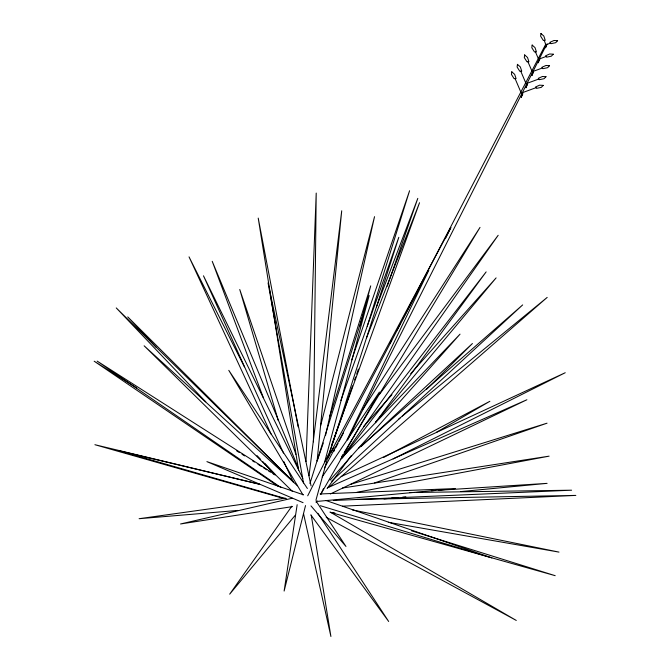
<?xml version="1.0" encoding="UTF-8"?>
<svg xmlns="http://www.w3.org/2000/svg" width="670" height="670" viewBox="0 0 670 670"><rect width="100%" height="100%" fill="white"/><g stroke="black" fill="none" stroke-linecap="round" stroke-linejoin="round"><path stroke-width="1" d="M313.409 441.857L316.215 193.069L306.014 461.563M317.111 461.01L341.725 210.782L309.046 475.7M297.162 504.694L284.122 591.057L305.52 505.574M325.503 435.592L374.53 216.661L320.503 426.095M324.766 461.647L369.17 295.529L309.925 483.547M359.907 326.156L370.719 285.856L329.816 416.221M316.005 499.921L328.534 454.578L307.706 495.808M347.596 440.022L546.31 45.041L545.64 44.429L546.268 45.091M367.202 326.307L409.579 190.741L351.733 359.857M327.823 458.364L398.801 237.322L340.871 400.484M317.228 460.734L323.317 442.937M327.823 456.94L352.546 385.887M354.606 379.965L355.644 377.001M356.675 374.044L358.391 369.103M387.235 286.199L417.804 198.362L376.49 306.827M331.826 444.444L419.537 202.725L366.457 338.082M320.813 494.167L323.535 488.522M347.135 439.604L428.833 270.253L324.38 468.179M445.349 238.746L450.918 227.507L327.429 458.531M316.123 502.584L317.061 500.716M333.719 451.63L334.682 449.771M335.645 447.92L338.065 443.28M339.028 441.421L343.375 433.08M390.2 343.107L391.649 340.318M396.958 330.117L399.856 324.556M402.745 318.987L545.64 44.429M320.746 494.359L379.396 392.067L322.144 476.94M328.828 456.37L329.866 454.553M330.913 452.736L334.045 447.292M341.432 457.057L343.057 454.377M344.129 452.593L480.013 227.39L363.04 409.127M342.127 457.669L498.17 235.287L379.329 394.571M291.827 506.227L229.676 594.173L295.227 515.28M327.102 488.497L351.239 455.625M375.368 422.753L486.144 271.886L342.135 458.154M375.493 422.259L496.11 277.891L410.702 373.684M330.101 480.08L460.039 334.154L340.536 459.277M363.483 426.639L391.958 394.714M426.589 389.337L472.434 343.517L361.415 446.237M331.65 481.161L522.667 304.909L358.391 448.456M329.506 486.788L547.189 297.405L402.402 416.095M398.357 419.412L399.973 418.088M436.572 432.225L489.87 401.305L383.642 457.459M393.148 458.917L565.237 372.729L341.147 476.579M330.36 493.966L526.888 399.755L327.504 487.827M546.326 44.815L550.422 43.006M539.023 59.086L546.075 56.498M532.633 71.564L542.365 68.005M526.519 83.524L538.814 79.018M522.659 92.586L536.017 87.686M374.58 482.936L547.047 423.18L350.904 484.259M292.288 498.22L180.54 523.974L292.472 506.604M356.825 492.282L549.107 456.153L342.429 488.028M285.629 498.212L139.109 518.706L237.892 510.431M384.019 498.882L389.211 498.388M391.288 498.195L398.558 497.5M402.712 497.106L405.827 496.805M460.885 491.571L547.097 483.363L438.691 490.289M317.672 501.361L455.374 488.564L320.134 493.966M431.388 490.75L435.559 490.482M342.454 506.177L575.832 495.406L356.767 499.393M333.308 500.498L571.602 490.197L416.908 492.458M409.596 492.567L414.822 492.492M545.891 45.016L546.31 45.041M331.817 512.441L334.899 512.977M388.349 522.307L558.981 552.105L352.37 509.895M259.19 484.134L120.072 451.002L286.559 498.823M259.734 484.31L94.897 444.704L284.08 498.572M330.268 512.332L555.195 575.681L411.506 530.808M320.419 505.724L491.839 557.884L326.097 500.54M303.477 494.82L206.896 461.63L303.075 502.676M326.223 517.29L516.285 620.445L330.042 512.014M136.663 387.938L94.168 361.197L277.882 486.144M236.703 450.902L239.358 452.568M242.012 454.243L244.667 455.91M252.632 460.927L254.407 462.04M257.95 464.268L261.484 466.496M263.26 467.61L266.802 469.846M268.57 470.96L270.337 472.074M273 473.74L274.767 474.854M275.395 474.804L97.133 361.097L280.998 487.584M297.48 485.8L144.125 345.795L292.371 491.336M293.05 481.487L116.245 307.924L205.774 401.833M293.318 481.747L127.744 316.902L156.336 347.479M257.037 455.608L260.647 459.394M262.808 461.663L275.085 474.536M264.968 463.673L274.976 474.377M310.972 505.9L345.971 546.452L315.964 500.9M310.796 514.836L388.667 621.475L317.865 513.337M307.379 488.497L228.788 370.334L302.957 494.862M244.383 366.859L189.024 256.853L271.09 434.093M302.807 478.405L203.479 275.805L283.477 453.054M283.82 461.588L293.477 482.433M535.456 51.9L538.404 58.801M527.943 61.757L532.014 71.288M520.757 71.196L525.9 83.239M515.096 78.624L521.084 92.653M298.418 468.263L212.222 261.317L263.276 397.519M538.588 59.287L538.923 60.099M532.198 71.765L532.667 72.896M526.084 83.716L526.67 85.14M521.268 93.13L521.955 94.788M544.266 40.334L545.707 44.538M295.914 454.402L239.759 289.499L278.301 420.643M303.518 513.614L330.913 636.5L311.265 515.23M311.048 485.851L268.067 282.841L303.493 482.995M298.108 426.824L258.218 218.093L270.295 293.519M270.63 295.587L298.594 470.198M511.796 71.799L511.453 74.454L514.099 78.658L516.084 78.599L514.66 74.353L511.796 71.799M517.458 64.362L517.114 67.025L519.761 71.229L521.746 71.162L520.322 66.925L517.458 64.362M524.644 54.923L524.3 57.587L526.955 61.782L528.94 61.724L527.516 57.486L524.644 54.923M532.156 45.066L531.812 47.721L534.459 51.925L536.444 51.866L535.02 47.629L532.156 45.066M540.966 33.5L540.623 36.155L543.269 40.359L545.254 40.3L543.831 36.063L540.966 33.5M521.453 95.977L521.235 97.502L522.843 93.632L521.453 95.977M526.176 86.338L525.958 87.854L527.566 83.993L526.176 86.338M532.164 74.085L531.947 75.601L533.563 71.74L532.164 74.085M538.429 61.297L538.211 62.812L539.819 58.943L538.429 61.297M545.774 46.28L545.556 47.804L547.164 43.935L545.774 46.28M557.607 40.703L555.698 42.687L550.941 43.692L549.911 42.327L554.031 40.485L557.607 40.703M553.253 54.203L551.343 56.179L546.586 57.184L545.556 55.819L549.676 53.977L553.253 54.203M549.542 65.702L547.633 67.687L542.876 68.683L541.854 67.318L545.975 65.476L549.542 65.702M545.991 76.715L544.082 78.7L539.325 79.697L538.303 78.331L542.424 76.489L545.991 76.715M543.202 85.383L541.293 87.368L536.536 88.365L535.506 87.008L539.626 85.165L543.202 85.383"/></g></svg>
